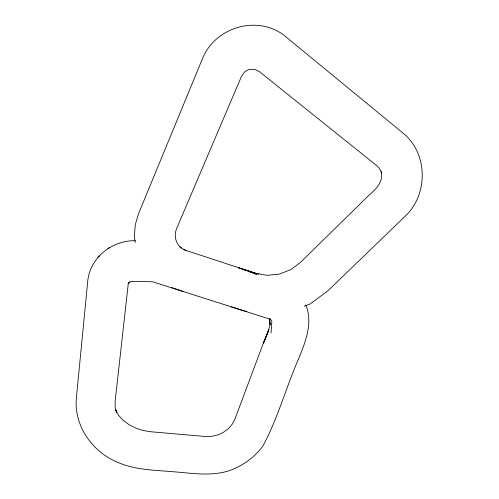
<?xml version="1.0" encoding="UTF-8"?>
<svg xmlns="http://www.w3.org/2000/svg" width="499" height="499" viewBox="0 0 499 499"><rect width="100%" height="100%" fill="white"/><g stroke="black" fill="none" stroke-linecap="round" stroke-linejoin="round"><path stroke-width="0.75" d="M271.038 333.045L271.843 321.381M270.246 323.333L269.329 327.606L263.441 343.237L268.899 329.939L262.898 344.36L235.035 418.829L232.278 424.119L228.317 428.71L223.34 432.402L217.608 435.009L211.433 436.4L205.064 436.494L150.704 431.747L143.02 430.494L135.678 428.073L128.892 424.574L122.835 420.052L118.681 415.442L115.737 410.072L116.679 412.904L115.182 407.278L115.113 401.464L128.174 284.499L129.378 281.816L127.981 283.426L131.374 281.361L152.569 281.767L243.961 310.877L246.936 311.401M135.285 240.711C112.462 240.269 90.575 257.128 87.824 280.263L76.366 398.034C73.783 426.764 93.432 453.435 119.966 463.24C137.125 470.158 155.831 470.17 173.976 471.805C192.433 473.22 211.464 476.551 229.496 470.588C242.751 465.817 254.49 457.471 262.854 446.087C277.924 418.293 286.089 387.33 298.739 358.425C305.538 341.89 313.216 322.56 305.744 304.951M97.885 257.172L99.544 255.781M107.896 248.683L109.144 247.641M304.29 306.243L310.047 304.003L327.887 290.823L404.614 216.734C428.36 195.134 428.298 153.786 403.248 133.277L285.983 36.882C258.944 13.96 214.901 26.603 202.257 59.163L138.516 213.772L135.241 224.918L134.399 236.407L135.248 242.458M183.451 291.609L171.893 287.611M231.33 306.841L269.641 319.061L270.084 324.512L269.597 318.424M243.524 269.298L258.725 274.219M183.489 249.625L255.426 273.227L266.971 275.317L279.247 274.138L290.792 269.628L300.311 262.524L369.74 194.485C376.427 188.984 383.6 181.075 381.255 171.656L381.666 173.621L380.6 170.564L378.897 167.839L376.626 165.556L259.243 71.507L254.54 69.286L249.325 69.43L246.862 70.403L244.672 71.912L241.553 76.216L176.577 228.648L175.529 232.06L175.224 235.584L175.66 239.09L176.827 242.433L178.667 245.464L181.106 248.072L179.989 246.905L183.127 249.12L186.651 250.685M245.739 270.321L238.447 267.651L256.679 274.319L248.658 271.387M269.635 318.636L270.495 319.429M270.015 319.098L271.662 320.657"/></g></svg>
